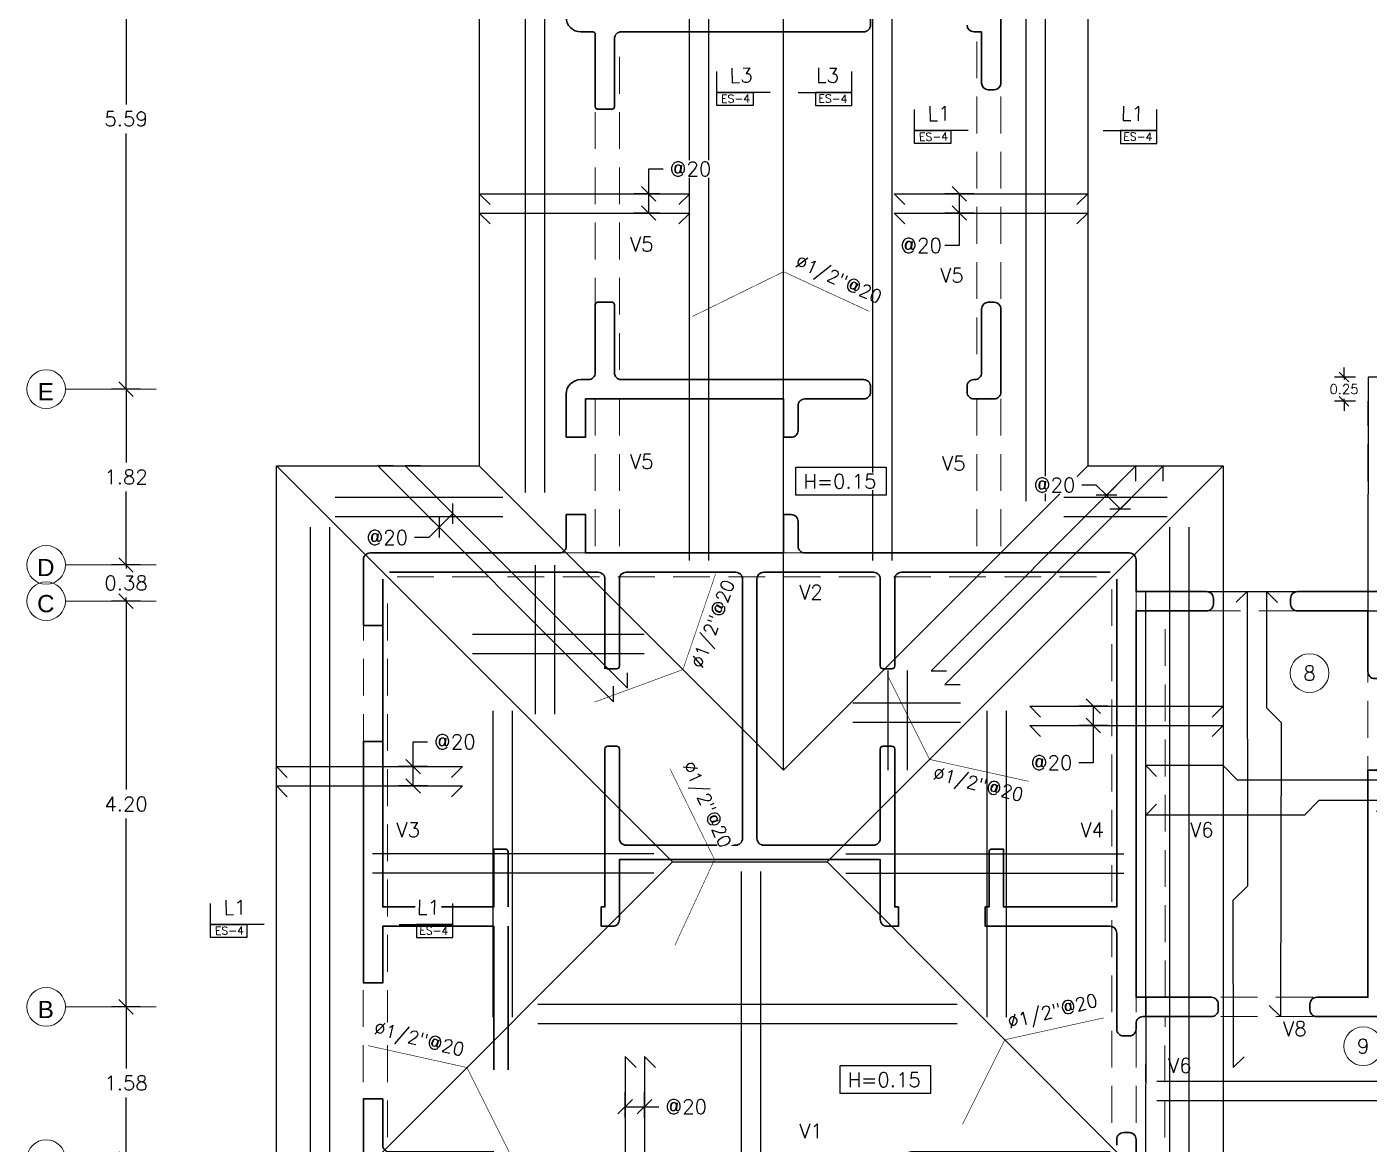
# Model space of a CAD drawing. Header units: metres. Extents: x -44 to 358, y -286 to 66.
# Drawn here: x 14.81 to 28.7, y -39.74 to -28.17 of the extents above; entities that cross this region are included whole.
import ezdxf
from ezdxf.enums import TextEntityAlignment as Align

# ---------------------------------------------------------------- set-up
doc = ezdxf.new("R2010")
doc.units = ezdxf.units.M
doc.header["$LTSCALE"] = 0.3
doc.header["$PDMODE"] = 3
doc.linetypes.add('Grid Line 1_2_', pattern=[22.225, 12.7, -3.175, 3.175, -3.175])
doc.linetypes.add('HIDDEN', pattern=[9.525, 6.35, -3.175])
for name, color, linetype, lineweight in [('0-S-GRID', 1, 'Continuous', 9), ('0-S-GRID-IDEN', 1, 'Continuous', 9), ('A-WALL', 7, 'Continuous', 30), ('VIGAS', 1, 'HIDDEN', 15)]:
    doc.layers.add(name, color=color, linetype=linetype, lineweight=lineweight)
for name, color, linetype in [('ACERO', 5, 'Continuous'), ('BP', 3, 'Continuous'), ('DIMCOL', 4, 'Continuous'), ('DIMTEXTO', 4, 'Continuous'), ('HATCH', 8, 'Continuous'), ('REBAR', 5, 'Continuous'), ('TEXTOS', 4, 'Continuous')]:
    doc.layers.add(name, color=color, linetype=linetype)
doc.styles.add('Arial_2', font='arial.ttf', dxfattribs={"height": 0.2})
doc.styles.add('SMPLEX', font='simplex.shx')
doc.dimstyles.new('DIM-25', dxfattribs={"dimscale": 0.25, "dimtxt": 0.2, "dimasz": 0.2, "dimexe": 0.18, "dimexo": 0.2, "dimgap": 0.1, "dimtad": 0, "dimtih": 1, "dimtoh": 1, "dimzin": 0, "dimdsep": 46, "dimtxsty": 'SMPLEX', "dimblk": 'OBLIQUE', "dimcen": 0.09, "dimdle": 0.2, "dimclrd": 4, "dimclre": 4, "dimclrt": 4, "dimadec": 0, "dimazin": 0, "dimtfac": 1, "dimtofl": 0, "dimtmove": 0, "dimatfit": 3, "dimldrblk": 'OPEN30', "dimfxl": 0.3, "dimfxlon": 1, "dimtolj": 1, "dimtzin": 0, "dimarcsym": 0})
doc.dimstyles.new('DIM-50', dxfattribs={"dimscale": 0.5, "dimtxt": 0.2, "dimasz": 0.2, "dimexe": 0.2, "dimexo": 0.2, "dimgap": 0.1, "dimtad": 0, "dimtih": 1, "dimtoh": 1, "dimzin": 0, "dimdsep": 46, "dimtxsty": 'SMPLEX', "dimblk1": 'OBLIQUE', "dimblk2": 'OBLIQUE', "dimsah": 1, "dimcen": 0.2, "dimclrd": 4, "dimclre": 4, "dimclrt": 4, "dimadec": 0, "dimazin": 0, "dimtfac": 1, "dimtmove": 0, "dimatfit": 3, "dimldrblk": 'OPEN30', "dimfxl": 0.3, "dimfxlon": 1, "dimtfill": 1, "dimtolj": 1, "dimtzin": 0, "dimarcsym": 0})
doc.dimstyles.new('DIM-75', dxfattribs={"dimscale": 0.75, "dimtxt": 0.2, "dimasz": 0.2, "dimexe": 0.2, "dimexo": 0.2, "dimgap": 0.1, "dimtad": 0, "dimtih": 1, "dimtoh": 1, "dimzin": 0, "dimdsep": 46, "dimtxsty": 'SMPLEX', "dimblk1": 'OBLIQUE', "dimblk2": 'OBLIQUE', "dimsah": 1, "dimcen": 0.2, "dimclrd": 4, "dimclre": 4, "dimclrt": 4, "dimadec": 0, "dimazin": 0, "dimtfac": 1, "dimtmove": 0, "dimatfit": 3, "dimldrblk": 'OBLIQUE', "dimfxl": 0.2, "dimfxlon": 1, "dimtfill": 1, "dimtolj": 1, "dimtzin": 0, "dimarcsym": 0})

# ---------------------------------------------------------------- blocks, each defined once
blk = doc.blocks.new('A$C2bbc346b')
at = {"layer": 'A-WALL', "color": 7, "true_color": 0xffffff}
for p, q in [((6.6, -7.995), (6.6, -8.725)), ((6.32, -8.195), (6.4, -8.195)), ((6.4, -8.195), (6.4, -8.725)), ((6.47, -8.795), (6.53, -8.795)), ((2.425, -8.995), (2.575, -8.995)), ((2.425, -10.995), (2.575, -10.995)), ((10.4, -14.189), (10.2, -14.189)), ((1.499, -18.939), (1.499, -17.454))]:
    blk.add_line(p, q, dxfattribs=at)
at = {"layer": 'A-WALL', "color": 7, "true_color": 0xffffff, "transparency": 33554684}
blk.add_line((2.275, -8.195), (2.25, -8.195), dxfattribs=at)
at = {"layer": 'A-WALL', "color": 7, "true_color": 0xffffff}
for points in [[(4.35, -7.995), (2.3, -7.995), (2.3, -7.597), (2.1, -7.597), (2.1, -8.045, 0.414214), (2.25, -8.195), (2.375, -8.195, -0.414214), (2.4, -8.22)], [(2.33, -11.795, 0.414214), (2.4, -11.725), (2.4, -11.02, -0.414214), (2.425, -10.995), (2.575, -10.995, -0.414214), (2.6, -11.02), (2.6, -11.725, 0.414214), (2.67, -11.795), (5.18, -11.795, -0.414214), (5.25, -11.865), (5.25, -11.925, -0.414214), (5.18, -11.995)], [(5.18, -11.995), (4.57, -11.995, 0.414214), (4.5, -12.065), (4.5, -12.322, -0.414214), (4.43, -12.392), (4.35, -12.392), (4.35, -11.995), (2.3, -11.995), (2.3, -12.392), (2.1, -12.392), (2.1, -11.945, -0.414214), (2.25, -11.795), (2.33, -11.795)], [(0.2, -14.34), (0, -14.34), (0, -13.659, -0.414214), (0.07, -13.589), (2.03, -13.589, 0.414214), (2.1, -13.519), (2.1, -13.192)], [(7.8, -13.859), (7.8, -17.254), (6.627, -17.254), (6.627, -16.654), (6.507, -16.654, 0.414214), (6.477, -16.684), (6.477, -17.254), (6.439, -17.254), (6.439, -17.454), (7.73, -17.454, -0.414214), (7.8, -17.524), (7.8, -18.519, 0.414214), (7.87, -18.589), (7.93, -18.589, 0.414214), (8, -18.519), (8, -18.459, -0.414214), (8.07, -18.389), (8.78, -18.389, 0.414214), (8.85, -18.319), (8.85, -18.259, 0.414214), (8.78, -18.189), (8, -18.189), (8, -14.189), (8.73, -14.189, 0.414214), (8.8, -14.119), (8.8, -14.059, 0.414214), (8.73, -13.989), (8, -13.989), (8, -13.659, 0.414214), (7.93, -13.589), (4.57, -13.589, -0.414214), (4.5, -13.519), (4.5, -13.262, 0.414214), (4.43, -13.192), (4.35, -13.192), (4.35, -13.589), (2.3, -13.589), (2.3, -13.192), (2.1, -13.192)], [(1.499, -17.254), (1.499, -16.684, 0.414214), (1.469, -16.654), (1.349, -16.654), (1.349, -17.254), (0.2, -17.254), (0.2, -13.859)], [(2.5, -14.789), (2.5, -13.859, 0.414214), (2.43, -13.789), (0.27, -13.789)], [(2.5, -14.639), (2.5, -14.759, 0.414214), (2.53, -14.789), (2.62, -14.789, 0.414214), (2.65, -14.759), (2.65, -13.859, -0.414214), (2.72, -13.789), (3.855, -13.789)], [(2.62, -15.589, -0.414214), (2.65, -15.619), (2.65, -16.544, 0.414214), (2.72, -16.614), (3.855, -16.614, 0.414214), (3.925, -16.544), (3.925, -13.859, 0.414214), (3.855, -13.789)], [(7.73, -13.789), (5.571, -13.789, 0.414214), (5.501, -13.859), (5.501, -14.759, -0.414214), (5.471, -14.789), (5.381, -14.789, -0.414214), (5.351, -14.759), (5.351, -13.859, 0.414214), (5.281, -13.789), (4.145, -13.789, 0.414214), (4.075, -13.859), (4.075, -16.544)], [(2.62, -15.589), (2.53, -15.589, 0.414214), (2.5, -15.619), (2.5, -17.254), (2.462, -17.254), (2.462, -17.454), (2.58, -17.454, 0.414214), (2.65, -17.384), (2.65, -16.764)], [(2.65, -16.764), (5.351, -16.764), (5.351, -17.384, 0.414214), (5.421, -17.454), (5.539, -17.454), (5.539, -17.254), (5.501, -17.254), (5.501, -15.619, 0.414214), (5.471, -15.589), (5.381, -15.589, 0.414214), (5.351, -15.619), (5.351, -16.544, -0.414214), (5.281, -16.614), (4.145, -16.614, -0.414214), (4.075, -16.544)], [(10.2, -18.189), (10.4, -18.189), (10.4, -15.839), (10.6, -15.839), (10.6, -18.319, -0.414214), (10.53, -18.389), (9.87, -18.389, -0.414214), (9.8, -18.319), (9.8, -18.259, -0.414214), (9.87, -18.189), (10.4, -18.189), (10.4, -16.556)], [(1.349, -19.789), (0.27, -19.789, -0.414214), (0.2, -19.719), (0.2, -19.24), (0, -19.24), (0, -19.919)], [(7.73, -19.789), (5.67, -19.789, 0.414214), (5.6, -19.859), (5.6, -19.919, 0.414214), (5.67, -19.989), (7.93, -19.989, 0.414214), (8, -19.919), (8, -19.659, 0.414214), (7.93, -19.589), (7.87, -19.589, 0.414214), (7.8, -19.659), (7.8, -19.719)]]:
    blk.add_lwpolyline(points, format="xyb", dxfattribs=at)
at = {"layer": 'A-WALL', "color": 7, "true_color": 0xffffff, "transparency": 33554684}
blk.add_lwpolyline([(2.4, -8.219), (2.4, -8.97, 0.414214), (2.425, -8.995), (2.575, -8.995, 0.414214), (2.6, -8.97), (2.6, -8.265, -0.414214), (2.67, -8.195), (5.18, -8.195, 0.414214), (5.25, -8.125), (5.25, -8.065, 0.414214), (5.18, -7.995), (4.5, -7.995)], format="xyb", dxfattribs=at)
at = {"layer": 'A-WALL', "color": 7, "true_color": 0xffffff}
for points in [[(6.53, -11.995), (6.32, -11.995, -0.414214), (6.25, -11.925), (6.25, -11.865, -0.414214), (6.32, -11.795), (6.33, -11.795, 0.414214), (6.4, -11.725), (6.4, -11.065, -0.414214), (6.47, -10.995), (6.53, -10.995, -0.414214), (6.6, -11.065), (6.6, -11.925, -0.414214)], [(10.53, -14.889, 0.414214), (10.6, -14.819), (10.6, -14.059, 0.414214), (10.53, -13.989), (9.67, -13.989, 0.414214), (9.6, -14.059), (9.6, -14.119, 0.414214), (9.67, -14.189), (10.4, -14.189), (10.4, -14.819, 0.414214), (10.47, -14.889)]]:
    blk.add_lwpolyline(points, format="xyb", close=True, dxfattribs=at)
blk.add_lwpolyline([(1.349, -18.939), (1.349, -17.454), (0.2, -17.454), (0.2, -18.04), (0, -18.04), (0, -15.54), (0.2, -15.54)], dxfattribs=at)
for centre, start, end in [((6.32, -8.125), 180, 270), ((6.47, -8.725), 180, 270), ((6.53, -8.725), 270, 0)]:
    blk.add_arc(centre, 0.07, start, end, dxfattribs=at)
blk = doc.blocks.new('_OBLIQUE')
at = {"color": 0, "linetype": 'ByBlock'}
blk.add_line((-0.5, -0.5), (0.5, 0.5), dxfattribs=at)
blk = doc.blocks.new('*D916')
at = {"layer": 'DEFPOINTS', "color": 0, "transparency": 16777216}
for p in [(15.835, -33.742), (16.148, -33.742), (16.148, -34.117)]:
    blk.add_point(p, dxfattribs=at)
at = {"layer": 'DIMTEXTO', "color": 4, "lineweight": -2, "transparency": 16777216}
for p, q in [((15.835, -33.742), (15.835, -33.592)), ((15.985, -33.742), (15.685, -33.742)), ((15.835, -33.742), (15.835, -33.779)), ((15.985, -34.117), (15.685, -34.117)), ((15.835, -34.117), (15.835, -34.079)), ((15.835, -34.117), (15.835, -34.267))]:
    blk.add_line(p, q, dxfattribs=at)
at = {"layer": 'DIMTEXTO', "color": 4, "lineweight": -2, "transparency": 16777216, "xscale": 0.15, "yscale": 0.15, "zscale": 0.15}
for p, rotation in [((15.835, -33.742), 270), ((15.835, -34.117), 90)]:
    blk.add_blockref('_OBLIQUE', p, dxfattribs=dict(at, rotation=rotation))
at = {"layer": 'DIMTEXTO', "color": 4, "transparency": 16777216, "insert": (15.835, -33.929), "char_height": 0.15, "attachment_point": 5, "style": 'SMPLEX', "bg_fill": 3, "box_fill_scale": 1.1, "bg_fill_color": 256, "bg_fill_true_color": 13158600, "bg_fill_transparency": 0}
blk.add_mtext('\\A1;0.38', dxfattribs=at)
blk = doc.blocks.new('*D917')
at = {"layer": 'DEFPOINTS', "color": 0, "transparency": 16777216}
for p in [(16.148, -34.117), (15.835, -38.317), (16.148, -38.317)]:
    blk.add_point(p, dxfattribs=at)
at = {"layer": 'DIMTEXTO', "color": 4, "lineweight": -2, "transparency": 16777216}
for p, q in [((15.985, -34.117), (15.685, -34.117)), ((15.835, -34.117), (15.835, -36.067)), ((15.835, -38.317), (15.835, -36.367)), ((15.985, -38.317), (15.685, -38.317))]:
    blk.add_line(p, q, dxfattribs=at)
at = {"layer": 'DIMTEXTO', "color": 4, "lineweight": -2, "transparency": 16777216, "xscale": 0.15, "yscale": 0.15, "zscale": 0.15}
for p, rotation in [((15.835, -34.117), 90), ((15.835, -38.317), 270)]:
    blk.add_blockref('_OBLIQUE', p, dxfattribs=dict(at, rotation=rotation))
at = {"layer": 'DIMTEXTO', "color": 4, "transparency": 16777216, "insert": (15.835, -36.217), "char_height": 0.15, "attachment_point": 5, "style": 'SMPLEX', "bg_fill": 3, "box_fill_scale": 1.1, "bg_fill_color": 256, "bg_fill_true_color": 13158600, "bg_fill_transparency": 0}
blk.add_mtext('\\A1;4.20', dxfattribs=at)
blk = doc.blocks.new('*D918')
at = {"layer": 'DEFPOINTS', "color": 0, "transparency": 16777216}
for p in [(16.148, -38.317), (15.835, -39.892), (16.148, -39.892)]:
    blk.add_point(p, dxfattribs=at)
at = {"layer": 'DIMTEXTO', "color": 4, "lineweight": -2, "transparency": 16777216}
for p, q in [((15.985, -38.317), (15.685, -38.317)), ((15.835, -38.317), (15.835, -38.954)), ((15.835, -39.892), (15.835, -39.254)), ((15.985, -39.892), (15.685, -39.892))]:
    blk.add_line(p, q, dxfattribs=at)
at = {"layer": 'DIMTEXTO', "color": 4, "lineweight": -2, "transparency": 16777216, "xscale": 0.15, "yscale": 0.15, "zscale": 0.15}
for p, rotation in [((15.835, -38.317), 90), ((15.835, -39.892), 270)]:
    blk.add_blockref('_OBLIQUE', p, dxfattribs=dict(at, rotation=rotation))
at = {"layer": 'DIMTEXTO', "color": 4, "transparency": 16777216, "insert": (15.835, -39.104), "char_height": 0.15, "attachment_point": 5, "style": 'SMPLEX', "bg_fill": 3, "box_fill_scale": 1.1, "bg_fill_color": 256, "bg_fill_true_color": 13158600, "bg_fill_transparency": 0}
blk.add_mtext('\\A1;1.58', dxfattribs=at)
blk = doc.blocks.new('*D919')
at = {"layer": 'DEFPOINTS', "color": 0, "transparency": 16777216}
for p in [(15.835, -31.922), (16.148, -31.922), (16.148, -33.742)]:
    blk.add_point(p, dxfattribs=at)
at = {"layer": 'DIMTEXTO', "color": 4, "lineweight": -2, "transparency": 16777216}
for p, q in [((15.985, -31.922), (15.685, -31.922)), ((15.835, -31.922), (15.835, -32.682)), ((15.835, -33.742), (15.835, -32.982)), ((15.985, -33.742), (15.685, -33.742))]:
    blk.add_line(p, q, dxfattribs=at)
at = {"layer": 'DIMTEXTO', "color": 4, "lineweight": -2, "transparency": 16777216, "xscale": 0.15, "yscale": 0.15, "zscale": 0.15}
for p, rotation in [((15.835, -31.922), 90), ((15.835, -33.742), 270)]:
    blk.add_blockref('_OBLIQUE', p, dxfattribs=dict(at, rotation=rotation))
at = {"layer": 'DIMTEXTO', "color": 4, "transparency": 16777216, "insert": (15.835, -32.832), "char_height": 0.15, "attachment_point": 5, "style": 'SMPLEX', "bg_fill": 3, "box_fill_scale": 1.1, "bg_fill_color": 256, "bg_fill_true_color": 13158600, "bg_fill_transparency": 0}
blk.add_mtext('\\A1;1.82', dxfattribs=at)
blk = doc.blocks.new('*D913')
at = {"layer": 'DEFPOINTS', "color": 0, "ltscale": 0.2, "transparency": 16777216}
for p in [(15.835, -26.328), (16.148, -26.328), (16.148, -31.922)]:
    blk.add_point(p, dxfattribs=at)
at = {"layer": 'DIMTEXTO', "color": 4, "lineweight": -2, "ltscale": 0.2, "transparency": 16777216}
for p, q in [((15.985, -26.328), (15.685, -26.328)), ((15.835, -26.328), (15.835, -28.975)), ((15.835, -31.922), (15.835, -29.275)), ((15.985, -31.922), (15.685, -31.922))]:
    blk.add_line(p, q, dxfattribs=at)
at = {"layer": 'DIMTEXTO', "color": 4, "lineweight": -2, "ltscale": 0.2, "transparency": 16777216, "xscale": 0.15, "yscale": 0.15, "zscale": 0.15}
for p, rotation in [((15.835, -26.328), 90), ((15.835, -31.922), 270)]:
    blk.add_blockref('_OBLIQUE', p, dxfattribs=dict(at, rotation=rotation))
at = {"layer": 'DIMTEXTO', "color": 4, "ltscale": 0.2, "transparency": 16777216, "insert": (15.835, -29.125), "char_height": 0.15, "attachment_point": 5, "style": 'SMPLEX', "bg_fill": 3, "box_fill_scale": 1.1, "bg_fill_color": 256, "bg_fill_true_color": 13158600, "bg_fill_transparency": 0}
blk.add_mtext('\\A1;5.59', dxfattribs=at)
blk = doc.blocks.new('*D922')
at = {"layer": 'DEFPOINTS', "color": 0, "transparency": 16777216}
for p in [(19.113, -35.83), (18.807, -36.03), (19.113, -36.03)]:
    blk.add_point(p, dxfattribs=at)
at = {"layer": 'DIMTEXTO', "color": 4, "lineweight": -2, "transparency": 16777216}
for p, q in [((18.807, -35.83), (18.807, -35.573)), ((18.807, -35.573), (18.957, -35.573)), ((18.957, -35.83), (18.657, -35.83)), ((18.807, -36.03), (18.807, -35.83)), ((18.957, -36.03), (18.657, -36.03))]:
    blk.add_line(p, q, dxfattribs=at)
at = {"layer": 'DIMTEXTO', "color": 4, "lineweight": -2, "transparency": 16777216, "xscale": 0.15, "yscale": 0.15, "zscale": 0.15}
for p, rotation in [((18.807, -35.83), 90), ((18.807, -36.03), 270)]:
    blk.add_blockref('_OBLIQUE', p, dxfattribs=dict(at, rotation=rotation))
at = {"layer": 'DIMTEXTO', "color": 4, "transparency": 16777216, "insert": (19.239, -35.573), "char_height": 0.15, "attachment_point": 5, "style": 'SMPLEX', "bg_fill": 3, "box_fill_scale": 1.1, "bg_fill_color": 256, "bg_fill_true_color": 13158600, "bg_fill_transparency": 0}
blk.add_mtext('\\A1;@20', dxfattribs=at)
blk = doc.blocks.new('*D923')
at = {"layer": 'DEFPOINTS', "color": 0, "transparency": 16777216}
for p in [(26.987, -35.204), (25.849, -35.404), (26.987, -35.404)]:
    blk.add_point(p, dxfattribs=at)
at = {"layer": 'DIMTEXTO', "color": 4, "lineweight": -2, "transparency": 16777216}
for p, q in [((25.999, -35.204), (25.699, -35.204)), ((25.849, -35.204), (25.849, -35.404)), ((25.999, -35.404), (25.699, -35.404)), ((25.849, -35.404), (25.849, -35.789)), ((25.849, -35.789), (25.699, -35.789))]:
    blk.add_line(p, q, dxfattribs=at)
at = {"layer": 'DIMTEXTO', "color": 4, "lineweight": -2, "transparency": 16777216, "xscale": 0.15, "yscale": 0.15, "zscale": 0.15}
for p, rotation in [((25.849, -35.204), 90), ((25.849, -35.404), 270)]:
    blk.add_blockref('_OBLIQUE', p, dxfattribs=dict(at, rotation=rotation))
at = {"layer": 'DIMTEXTO', "color": 4, "transparency": 16777216, "insert": (25.417, -35.789), "char_height": 0.15, "attachment_point": 5, "style": 'SMPLEX', "bg_fill": 3, "box_fill_scale": 1.1, "bg_fill_color": 256, "bg_fill_true_color": 13158600, "bg_fill_transparency": 0}
blk.add_mtext('\\A1;@20', dxfattribs=at)
blk = doc.blocks.new('*D924')
at = {"layer": 'DEFPOINTS', "color": 0, "transparency": 16777216}
for p in [(19.274, -33.266), (19.077, -33.352), (19.129, -33.404)]:
    blk.add_point(p, dxfattribs=at)
at = {"layer": 'DIMTEXTO', "color": 4, "lineweight": -2, "transparency": 16777216}
for p, q in [((19.219, -33.211), (19.077, -33.352)), ((19.219, -33.211), (19.112, -33.104)), ((19.077, -33.352), (18.971, -33.246)), ((18.971, -33.458), (18.821, -33.458)), ((19.077, -33.352), (18.971, -33.458))]:
    blk.add_line(p, q, dxfattribs=at)
at = {"layer": 'DIMTEXTO', "color": 4, "lineweight": -2, "transparency": 16777216, "xscale": 0.15, "yscale": 0.15, "zscale": 0.15}
for p, rotation in [((19.219, -33.211), 44.9999864408251), ((19.077, -33.352), 224.9999864408251)]:
    blk.add_blockref('_OBLIQUE', p, dxfattribs=dict(at, rotation=rotation))
at = {"layer": 'DIMTEXTO', "color": 4, "transparency": 16777216, "insert": (18.539, -33.458), "char_height": 0.15, "attachment_point": 5, "style": 'SMPLEX', "bg_fill": 3, "box_fill_scale": 1.1, "bg_fill_color": 256, "bg_fill_true_color": 13158600, "bg_fill_transparency": 0}
blk.add_mtext('\\A1;@20', dxfattribs=at)
blk = doc.blocks.new('*D925')
at = {"layer": 'DEFPOINTS', "color": 0, "transparency": 16777216}
for p in [(21.002, -39.35), (21.002, -39.612), (21.202, -39.616)]:
    blk.add_point(p, dxfattribs=at)
at = {"layer": 'DIMTEXTO', "color": 4, "lineweight": -2, "transparency": 16777216}
for p, q in [((21.002, -39.462), (21.002, -39.2)), ((21.202, -39.466), (21.202, -39.2)), ((21.002, -39.35), (21.202, -39.35)), ((21.202, -39.35), (21.352, -39.35))]:
    blk.add_line(p, q, dxfattribs=at)
at = {"layer": 'DIMTEXTO', "color": 4, "lineweight": -2, "transparency": 16777216, "xscale": 0.15, "yscale": 0.15, "zscale": 0.15, "rotation": 180}
blk.add_blockref('_OBLIQUE', (21.002, -39.35), dxfattribs=at)
at = {"layer": 'DIMTEXTO', "color": 4, "lineweight": -2, "transparency": 16777216, "xscale": 0.15, "yscale": 0.15, "zscale": 0.15}
blk.add_blockref('_OBLIQUE', (21.202, -39.35), dxfattribs=at)
at = {"layer": 'DIMTEXTO', "color": 4, "transparency": 16777216, "insert": (21.634, -39.35), "char_height": 0.15, "attachment_point": 5, "style": 'SMPLEX', "bg_fill": 3, "box_fill_scale": 1.1, "bg_fill_color": 256, "bg_fill_true_color": 13158600, "bg_fill_transparency": 0}
blk.add_mtext('\\A1;@20', dxfattribs=at)
blk = doc.blocks.new('*D926')
at = {"layer": 'DEFPOINTS', "color": 0, "transparency": 16777216}
for p in [(25.986, -33.021), (25.612, -33.395), (25.75, -33.54)]:
    blk.add_point(p, dxfattribs=at)
at = {"layer": 'DIMTEXTO', "color": 4, "lineweight": -2, "transparency": 16777216}
for p, q in [((25.88, -32.915), (25.73, -32.915)), ((25.88, -33.127), (26.092, -32.915)), ((25.986, -33.021), (25.88, -32.915)), ((26.127, -33.163), (25.986, -33.021)), ((26.021, -33.269), (26.233, -33.057))]:
    blk.add_line(p, q, dxfattribs=at)
at = {"layer": 'DIMTEXTO', "color": 4, "lineweight": -2, "transparency": 16777216, "xscale": 0.15, "yscale": 0.15, "zscale": 0.15}
for p, rotation in [((25.986, -33.021), 135.0000000000043), ((26.127, -33.163), 315.0000000000043)]:
    blk.add_blockref('_OBLIQUE', p, dxfattribs=dict(at, rotation=rotation))
at = {"layer": 'DIMTEXTO', "color": 4, "transparency": 16777216, "insert": (25.448, -32.915), "char_height": 0.15, "attachment_point": 5, "style": 'SMPLEX', "bg_fill": 3, "box_fill_scale": 1.1, "bg_fill_color": 256, "bg_fill_true_color": 13158600, "bg_fill_transparency": 0}
blk.add_mtext('\\A1;@20', dxfattribs=at)
blk = doc.blocks.new('*D927')
at = {"layer": 'DEFPOINTS', "color": 0, "transparency": 16777216}
for p in [(21.51, -29.9), (21.246, -30.1), (21.51, -30.1)]:
    blk.add_point(p, dxfattribs=at)
at = {"layer": 'DIMTEXTO', "color": 4, "lineweight": -2, "transparency": 16777216}
for p, q in [((21.246, -29.9), (21.246, -29.643)), ((21.246, -29.643), (21.396, -29.643)), ((21.36, -29.9), (21.096, -29.9)), ((21.246, -30.1), (21.246, -29.9)), ((21.36, -30.1), (21.096, -30.1))]:
    blk.add_line(p, q, dxfattribs=at)
at = {"layer": 'DIMTEXTO', "color": 4, "lineweight": -2, "transparency": 16777216, "xscale": 0.15, "yscale": 0.15, "zscale": 0.15}
for p, rotation in [((21.246, -29.9), 90), ((21.246, -30.1), 270)]:
    blk.add_blockref('_OBLIQUE', p, dxfattribs=dict(at, rotation=rotation))
at = {"layer": 'DIMTEXTO', "color": 4, "transparency": 16777216, "insert": (21.679, -29.643), "char_height": 0.15, "attachment_point": 5, "style": 'SMPLEX', "bg_fill": 3, "box_fill_scale": 1.1, "bg_fill_color": 256, "bg_fill_true_color": 13158600, "bg_fill_transparency": 0}
blk.add_mtext('\\A1;@20', dxfattribs=at)
blk = doc.blocks.new('*D928')
at = {"layer": 'DEFPOINTS', "color": 0, "transparency": 16777216}
for p in [(25.555, -29.9), (24.461, -30.1), (25.555, -30.1)]:
    blk.add_point(p, dxfattribs=at)
at = {"layer": 'DIMTEXTO', "color": 4, "lineweight": -2, "transparency": 16777216}
for p, q in [((24.611, -29.9), (24.311, -29.9)), ((24.461, -29.9), (24.461, -30.1)), ((24.611, -30.1), (24.311, -30.1)), ((24.461, -30.1), (24.461, -30.435)), ((24.461, -30.435), (24.311, -30.435))]:
    blk.add_line(p, q, dxfattribs=at)
at = {"layer": 'DIMTEXTO', "color": 4, "lineweight": -2, "transparency": 16777216, "xscale": 0.15, "yscale": 0.15, "zscale": 0.15}
for p, rotation in [((24.461, -29.9), 90), ((24.461, -30.1), 270)]:
    blk.add_blockref('_OBLIQUE', p, dxfattribs=dict(at, rotation=rotation))
at = {"layer": 'DIMTEXTO', "color": 4, "transparency": 16777216, "insert": (24.066, -30.435), "char_height": 0.15, "attachment_point": 5, "style": 'SMPLEX', "bg_fill": 3, "box_fill_scale": 1.1, "bg_fill_color": 256, "bg_fill_true_color": 13158600, "bg_fill_transparency": 0}
blk.add_mtext('\\A1;@20', dxfattribs=at)
blk = doc.blocks.new('*D1059')
at = {"layer": 'DIMTEXTO', "color": 4, "lineweight": -2, "ltscale": 0.2, "transparency": 16777216}
for p, q in [((28.564, -31.797), (28.345, -31.797)), ((28.445, -31.797), (28.445, -31.697)), ((28.445, -31.797), (28.445, -31.822)), ((28.564, -32.047), (28.345, -32.047)), ((28.445, -32.047), (28.445, -32.022)), ((28.445, -32.047), (28.445, -32.147))]:
    blk.add_line(p, q, dxfattribs=at)
at = {"layer": 'DIMTEXTO', "color": 4, "lineweight": -2, "ltscale": 0.2, "transparency": 16777216, "xscale": 0.1, "yscale": 0.1, "zscale": 0.1}
for p, rotation in [((28.445, -31.797), 270), ((28.445, -32.047), 90)]:
    blk.add_blockref('_OBLIQUE', p, dxfattribs=dict(at, rotation=rotation))
at = {"layer": 'DIMTEXTO', "color": 4, "ltscale": 0.2, "transparency": 16777216, "insert": (28.445, -31.922), "char_height": 0.1, "attachment_point": 5, "style": 'SMPLEX', "bg_fill": 3, "box_fill_scale": 1.1, "bg_fill_color": 256, "bg_fill_true_color": 13158600, "bg_fill_transparency": 0}
blk.add_mtext('\\A1;0.25', dxfattribs=at)
at = {"layer": 'DEFPOINTS', "color": 0, "ltscale": 0.2, "transparency": 16777216}
for p in [(28.445, -31.797), (28.664, -31.797), (28.664, -32.047)]:
    blk.add_point(p, dxfattribs=at)
blk = doc.blocks.new('_Open30')
at = {"color": 0, "lineweight": -2}
for p, q in [((-1, 0.27), (0, 0)), ((0, 0), (-1, -0.27)), ((0, 0), (-1, 0))]:
    blk.add_line(p, q, dxfattribs=at)
blk = doc.blocks.new('*D1253')
at = {"layer": 'DEFPOINTS', "color": 0, "linetype": 'Continuous', "transparency": 16777216}
for p in [(21.095, 0), (21.095, -55.766), (18.641, -56.469)]:
    blk.add_point(p, dxfattribs=at)
at = {"layer": 'DIMTEXTO', "color": 4, "linetype": 'Continuous', "lineweight": -2, "transparency": 16777216}
for p, q in [((18.641, -55.841), (18.641, -55.721)), ((21.095, -55.691), (21.095, -55.811)), ((18.591, -55.766), (19.767, -55.766)), ((21.145, -55.766), (19.969, -55.766))]:
    blk.add_line(p, q, dxfattribs=at)
at = {"layer": 'DIMTEXTO', "color": 4, "linetype": 'Continuous', "lineweight": -2, "transparency": 16777216, "xscale": 0.05, "yscale": 0.05, "zscale": 0.05, "rotation": 180}
blk.add_blockref('_OBLIQUE', (18.641, -55.766), dxfattribs=at)
at = {"layer": 'DIMTEXTO', "color": 4, "linetype": 'Continuous', "lineweight": -2, "transparency": 16777216, "xscale": 0.05, "yscale": 0.05, "zscale": 0.05}
blk.add_blockref('_OBLIQUE', (21.095, -55.766), dxfattribs=at)
at = {"layer": 'DIMTEXTO', "color": 4, "linetype": 'Continuous', "transparency": 16777216, "insert": (19.868, -55.766), "char_height": 0.05, "attachment_point": 5, "style": 'SMPLEX'}
blk.add_mtext('\\A1;2.45', dxfattribs=at)
blk = doc.blocks.new('*D1260')
at = {"layer": 'DEFPOINTS', "color": 0, "linetype": 'Continuous', "transparency": 16777216}
for p in [(21.095, 3.381), (21.095, -52.385), (18.641, -53.138)]:
    blk.add_point(p, dxfattribs=at)
at = {"layer": 'DIMTEXTO', "color": 4, "linetype": 'Continuous', "lineweight": -2, "transparency": 16777216}
for p, q in [((18.591, -52.385), (19.767, -52.385)), ((18.641, -52.46), (18.641, -52.34)), ((21.145, -52.385), (19.969, -52.385)), ((21.095, -52.31), (21.095, -52.43))]:
    blk.add_line(p, q, dxfattribs=at)
at = {"layer": 'DIMTEXTO', "color": 4, "linetype": 'Continuous', "lineweight": -2, "transparency": 16777216, "xscale": 0.05, "yscale": 0.05, "zscale": 0.05, "rotation": 180}
blk.add_blockref('_OBLIQUE', (18.641, -52.385), dxfattribs=at)
at = {"layer": 'DIMTEXTO', "color": 4, "linetype": 'Continuous', "lineweight": -2, "transparency": 16777216, "xscale": 0.05, "yscale": 0.05, "zscale": 0.05}
blk.add_blockref('_OBLIQUE', (21.095, -52.385), dxfattribs=at)
at = {"layer": 'DIMTEXTO', "color": 4, "linetype": 'Continuous', "transparency": 16777216, "insert": (19.868, -52.385), "char_height": 0.05, "attachment_point": 5, "style": 'SMPLEX'}
blk.add_mtext('\\A1;2.45', dxfattribs=at)
blk = doc.blocks.new('*D1264')
at = {"layer": 'DEFPOINTS', "color": 0, "linetype": 'Continuous', "transparency": 16777216}
for p in [(21.095, 10.7), (21.095, -45.066), (18.641, -45.869)]:
    blk.add_point(p, dxfattribs=at)
at = {"layer": 'DIMTEXTO', "color": 4, "linetype": 'Continuous', "lineweight": -2, "transparency": 16777216}
for p, q in [((18.641, -45.141), (18.641, -45.021)), ((21.095, -44.991), (21.095, -45.111)), ((18.591, -45.066), (19.767, -45.066)), ((21.145, -45.066), (19.969, -45.066))]:
    blk.add_line(p, q, dxfattribs=at)
at = {"layer": 'DIMTEXTO', "color": 4, "linetype": 'Continuous', "lineweight": -2, "transparency": 16777216, "xscale": 0.05, "yscale": 0.05, "zscale": 0.05, "rotation": 180}
blk.add_blockref('_OBLIQUE', (18.641, -45.066), dxfattribs=at)
at = {"layer": 'DIMTEXTO', "color": 4, "linetype": 'Continuous', "lineweight": -2, "transparency": 16777216, "xscale": 0.05, "yscale": 0.05, "zscale": 0.05}
blk.add_blockref('_OBLIQUE', (21.095, -45.066), dxfattribs=at)
at = {"layer": 'DIMTEXTO', "color": 4, "linetype": 'Continuous', "transparency": 16777216, "insert": (19.868, -45.066), "char_height": 0.05, "attachment_point": 5, "style": 'SMPLEX'}
blk.add_mtext('\\A1;2.45', dxfattribs=at)

msp = doc.modelspace()

# ---------------------------------------------------------------- linework, layer by layer
at = {"layer": '0-S-GRID-IDEN'}
for centre, radius in [((15.0079798, -31.9222797), 0.2), ((15.0079798, -33.7418185), 0.2), ((15.0079798, -34.1168185), 0.2), ((28.0876587, -34.8620038), 0.20025), ((15.0079798, -38.3168185), 0.2), ((28.6425134, -38.7236264), 0.20025), ((15.0079798, -39.8918192), 0.2)]:
    msp.add_circle(centre, radius, dxfattribs=at)
at = {"layer": 'ACERO', "ltscale": 0.2}
for p, q in [((21.6684985, -33.6952708), (21.6684985, -26.3248174)), ((21.8684985, -33.6952708), (21.8684985, -26.3248174)), ((23.7651681, -33.6952708), (23.7651681, -26.3248174)), ((19.9717479, -32.9920343), (19.9717479, -27.0128559)), ((20.1717479, -32.9920343), (20.1717479, -27.0128559)), ((25.1547519, -33.0826284), (25.1547519, -26.9850661)), ((25.3547519, -33.0826284), (25.3547519, -26.9850661)), ((19.7363506, -33.0442475), (18.0006481, -33.0442475)), ((26.6120013, -33.0442475), (25.5453049, -33.0442475)), ((17.744154, -40.3785001), (17.744154, -33.3494774)), ((17.944154, -40.3785001), (17.944154, -33.3494774)), ((19.7363506, -33.2442475), (18.0006481, -33.2442475)), ((26.6120013, -33.2442475), (25.5453049, -33.2442475)), ((26.639816, -40.3118343), (26.639816, -33.3494774)), ((26.839816, -40.3118343), (26.839816, -33.3494774)), ((20.0737035, -35.2852833), (20.0737035, -33.7461465)), ((20.2737035, -35.2852833), (20.2737035, -33.7461465)), ((19.4226003, -34.4596562), (21.1977518, -34.4596562)), ((19.4226003, -34.6596562), (21.1977518, -34.6596562)), ((23.726742, -35.8655735), (23.726742, -34.8342214)), ((23.926742, -35.8655735), (23.926742, -34.8342214)), ((19.6353399, -38.424198), (19.6353399, -35.2531196)), ((19.8353399, -38.424198), (19.8353399, -35.2531196)), ((24.4734321, -35.1721096), (23.3595573, -35.1721096)), ((24.4734321, -35.3721096), (23.3595573, -35.3721096)), ((21.2979081, -36.7322433), (18.3851752, -36.7322433)), ((23.2860619, -36.7322433), (26.1638584, -36.7322433)), ((21.2979081, -36.9322433), (18.3851752, -36.9322433)), ((22.2076264, -39.8818051), (22.2076264, -36.9146939)), ((22.4076264, -39.8818051), (22.4076264, -36.9146939)), ((23.2860619, -36.9322433), (26.1638584, -36.9322433)), ((24.4379002, -38.2930886), (20.0993735, -38.2930886)), ((24.4379002, -38.4930886), (20.0993735, -38.4930886))]:
    msp.add_line(p, q, dxfattribs=at)
at = {"layer": 'ACERO'}
for p, q in [((34.4183382, -39.0875319), (26.5060051, -39.0875319)), ((34.4183382, -39.2875319), (26.5060051, -39.2875319))]:
    msp.add_line(p, q, dxfattribs=at)
for points in [[(19.6044849, -30.0124726), (19.491985, -29.8999725), (21.6720191, -29.8999725), (21.5595191, -30.0124725)], [(23.8984712, -30.0124726), (23.7859713, -29.8999725), (25.791985, -29.8999725), (25.679485, -30.0124725)], [(19.6044849, -30.2124726), (19.4919849, -30.0999725), (21.672019, -30.0999725), (21.559519, -30.2124725)], [(23.8984711, -30.2124726), (23.7859712, -30.0999725), (25.7919849, -30.0999725), (25.6794849, -30.2124725)], [(18.601084, -32.7168184), (18.441985, -32.7168185), (20.8828557, -35.1576881), (20.8828556, -34.9985891)], [(18.8839268, -32.7168184), (18.7248278, -32.7168185), (21.0251187, -35.0171084), (21.0251186, -34.8580094)], [(26.2902804, -32.8759176), (26.2902803, -32.7168185), (24.1690035, -34.8380972), (24.3281025, -34.8380971)], [(26.573123, -32.8759175), (26.5731229, -32.7168185), (24.3118114, -34.978132), (24.4709104, -34.9781319)], [(27.3285877, -34.1284697), (27.4412047, -34.0164734), (27.4437475, -37.0667093), (27.2933336, -37.2162942), (27.2970085, -38.9451543), (27.409819, -38.8329656)], [(27.7540276, -34.129629), (27.641839, -34.0168185), (27.6428084, -35.2211571), (27.7923932, -35.3715711), (27.7874648, -38.4168185), (27.671014, -38.3038803)], [(25.3026747, -35.3168508), (25.1901747, -35.2043508), (27.191985, -35.2043508), (27.079485, -35.3168507)], [(25.3026746, -35.5168508), (25.1901746, -35.4043508), (27.1919849, -35.4043508), (27.0794849, -35.5168507)], [(17.5044849, -35.9424705), (17.391985, -35.8299704), (19.317861, -35.8299704), (19.2053609, -35.9424704)], [(28.7737392, -35.861101), (28.8860463, -35.9716262), (27.341985, -35.9687195), (27.191985, -35.8187195), (26.391985, -35.8190682), (26.504485, -35.9315682)], [(17.5044849, -36.1424704), (17.3919849, -36.0299704), (19.3178609, -36.0299704), (19.2053608, -36.1424703)], [(28.779485, -36.2937385), (28.891985, -36.1812385), (28.1852235, -36.181523), (28.0352235, -36.331523), (26.391985, -36.3315329), (26.504485, -36.2190329)], [(21.1146373, -38.9444623), (21.0021372, -38.8319623), (21.0021372, -40.9168185), (21.1146372, -40.8043185)], [(21.3146373, -38.9444622), (21.2021372, -38.8319622), (21.2021372, -40.9168185), (21.3146372, -40.8043185)]]:
    msp.add_lwpolyline(points, dxfattribs=at)
at = {"layer": 'BP', "ltscale": 0.2}
for p, q in [((22.641985, -35.8668185), (22.641985, -24.1777409)), ((19.491985, -27.3277409), (19.491985, -32.7168185)), ((25.791985, -27.3277409), (25.791985, -32.7168185)), ((17.391985, -40.9168185), (17.391985, -32.7168185)), ((17.391985, -32.7168185), (19.491985, -32.7168185)), ((17.391985, -32.7168185), (21.491985, -36.8168185)), ((25.791985, -32.7168185), (27.191985, -32.7168185)), ((27.191985, -32.7168185), (27.191985, -40.9168185)), ((21.491985, -36.8168185), (23.091985, -36.8168185))]:
    msp.add_line(p, q, dxfattribs=at)
for points in [[(26.391985, -38.2178769), (26.3887423, -40.0168185), (39.5919851, -40.0168185), (39.5919851, -40.6277409), (41.9419851, -40.6277409), (41.9419851, -40.0168185), (52.4188047, -40.0168185), (52.4188047, -19.9509213), (47.2719851, -19.9509213), (47.2719851, -20.0277409)], [(30.4773219, -20.0277409), (26.3916806, -20.0277409), (26.3916806, -26.0277409), (37.466985, -26.0277409), (37.466985, -31.7972797), (28.6947566, -31.7972797), (28.691985, -34.2168185), (34.291985, -34.2168185), (34.291985, -38.2178769), (28.891985, -38.2178769)], [(26.391985, -38.4168185), (26.391985, -34.0168185), (28.6922165, -34.0168185)]]:
    msp.add_lwpolyline(points, dxfattribs=at)
at = {"layer": 'DIMTEXTO', "color": 4}
for points in [[(22.7685863, -32.7284955), (23.7053417, -32.7284955), (23.7053417, -33.0197224), (22.7685863, -33.0197224)], [(23.2273799, -38.9224145), (24.1641353, -38.9224145), (24.1641353, -39.2136413), (23.2273799, -39.2136413)]]:
    msp.add_lwpolyline(points, close=True, dxfattribs=at)
at = {"layer": 'REBAR', "color": 6, "const_width": 0.00576}
for points in [[(23.5303018, -31.1176514), (22.641985, -30.7071054), (21.7002119, -31.16933)], [(20.6819247, -35.163028), (21.6003594, -34.8251929), (21.9394514, -33.8324166)], [(23.7156423, -34.880103), (24.1535462, -35.7552573), (25.1778812, -35.9818097)], [(21.5167466, -37.6801354), (21.9272925, -36.7918185), (21.4650679, -35.8500454)], [(24.49435, -39.5322416), (24.9322538, -38.6570873), (25.9565888, -38.4305349)], [(19.8022529, -39.8196078), (19.3643491, -38.9444535), (18.3400141, -38.7179011)]]:
    msp.add_lwpolyline(points, dxfattribs=at)
at = {"layer": 'TEXTOS', "color": 6, "linetype": 'Continuous', "ltscale": 0.01}
for p, q in [((21.9500999, -28.9868002), (21.9501002, -28.6333089)), ((23.3488995, -28.9868002), (23.3488993, -28.6333089)), ((23.9990904, -29.3806978), (23.9990907, -29.0272065)), ((26.5055511, -29.3806978), (26.5055508, -29.0272065)), ((16.7103257, -37.5987695), (16.7103259, -37.2452783)), ((19.2167863, -37.5987695), (19.216786, -37.2452783))]:
    msp.add_line(p, q, dxfattribs=at)
at = {"layer": 'TEXTOS', "color": 5, "linetype": 'Continuous', "ltscale": 0.01}
for p, q in [((22.504302, -28.8507635), (21.9501, -28.850764)), ((22.7946975, -28.8507635), (23.3488994, -28.850764)), ((24.5532925, -29.2446611), (23.9990906, -29.2446615)), ((25.9513491, -29.2446611), (26.505551, -29.2446615)), ((17.2645277, -37.4627328), (16.7103258, -37.4627333)), ((18.6625843, -37.4627328), (19.2167862, -37.4627333))]:
    msp.add_line(p, q, dxfattribs=at)
at = {"layer": 'TEXTOS', "color": 8, "linetype": 'Continuous', "ltscale": 0.01}
for points in [[(21.9501001, -28.9867976), (21.9501, -28.8507636), (22.3261036, -28.8507633), (22.3261038, -28.9867973)], [(23.3488993, -28.9867976), (23.3488994, -28.8507636), (22.9728958, -28.8507633), (22.9728957, -28.9867973)], [(23.9990907, -29.3806951), (23.9990906, -29.2446611), (24.3750942, -29.2446608), (24.3750943, -29.3806948)], [(26.5055509, -29.3806951), (26.505551, -29.2446611), (26.1295474, -29.2446608), (26.1295473, -29.3806948)], [(16.7103259, -37.5987669), (16.7103258, -37.4627329), (17.0863294, -37.4627326), (17.0863295, -37.5987666)], [(19.2167861, -37.5987669), (19.2167862, -37.4627329), (18.8407826, -37.4627326), (18.8407825, -37.5987666)]]:
    msp.add_lwpolyline(points, close=True, dxfattribs=at)
at = {"layer": 'VIGAS', "ltscale": 0.2}
for p, q in [((20.691985, -31.7222797), (20.691985, -28.3222797)), ((20.941985, -31.7222797), (20.941985, -28.3222797)), ((24.641985, -28.3222797), (24.641985, -31.7222797)), ((24.891985, -28.3222797), (24.891985, -31.7222797)), ((20.691985, -32.0222797), (20.691985, -33.6168185)), ((20.941985, -32.0222797), (20.941985, -33.6168185)), ((24.641985, -32.0222797), (24.641985, -33.6168185)), ((24.891985, -32.0222797), (24.891985, -33.6168185)), ((28.691985, -34.0168185), (28.691985, -32.0472797)), ((18.6413299, -33.6168185), (25.941985, -33.6168185)), ((18.6413299, -33.8668185), (25.941985, -33.8668185)), ((18.2913299, -39.6668192), (18.291985, -33.9668185)), ((18.5413299, -39.6668479), (18.541985, -33.9668472)), ((26.041985, -33.9911933), (26.041985, -39.6424437)), ((26.291985, -33.9911933), (26.291985, -39.6424437)), ((26.991985, -34.0168185), (28.691985, -34.0168185)), ((26.391985, -38.2168185), (26.391985, -34.2168185)), ((26.591985, -38.2168185), (26.591985, -34.2168185)), ((26.991985, -34.2168185), (28.691985, -34.2168185)), ((28.691985, -37.8168185), (28.691985, -34.6168185)), ((28.691985, -38.2168185), (26.991985, -38.2168185)), ((26.3887423, -39.6668185), (26.3916245, -38.4178769)), ((26.5887418, -39.66728), (26.5916239, -38.4183384)), ((28.691985, -38.4168185), (26.991985, -38.4168185))]:
    msp.add_line(p, q, dxfattribs=at)

# ---------------------------------------------------------------- block references
at = {"layer": 'HATCH', "ltscale": 0.2}
msp.add_blockref('A$C2bbc346b', (18.291985, -20.0287992), dxfattribs=at)

# ---------------------------------------------------------------- texts
at = {"layer": 'DIMTEXTO', "style": 'SMPLEX'}
for s, p in [('V5', (21.1737326, -30.4211842)), ('V5', (24.3848271, -30.7439149)), ('V5', (21.1737326, -32.6710338)), ('V5', (24.4039687, -32.6901929)), ('V2', (22.9252189, -34.0236634)), ('8', (28.0876587, -34.8620038)), ('V3', (18.7555525, -36.4843674)), ('V4', (25.8374345, -36.4843674)), ('V6', (26.9725008, -36.4843674)), ('V8', (27.9349783, -38.5431442)), ('9', (28.6425134, -38.7236264)), ('V6', (26.7446118, -38.923967)), ('V1', (22.9252189, -39.6021475))]:
    msp.add_text(s, height=0.15, dxfattribs=at).set_placement(p, align=Align.MIDDLE_CENTER)
at = {"layer": 'DIMTEXTO', "char_height": 0.1785937, "width": 0.168354375, "attachment_point": 5, "style": 'Arial_2'}
for s, insert in [('E', (15.0042955, -31.9492074)), ('D', (15.0042955, -33.7687463)), ('C', (15.0042955, -34.1437463)), ('B', (15.0042955, -38.3437463))]:
    msp.add_mtext(s, dxfattribs=dict(at, insert=insert))
at = {"layer": 'DIMTEXTO', "color": 4, "lineweight": -3, "insert": (16.9621644, -37.2862947), "char_height": 0.14999625, "attachment_point": 5, "rotation": 0.7773585, "style": 'SMPLEX', "bg_fill": 3, "box_fill_scale": 1.1, "bg_fill_color": 256, "bg_fill_true_color": 13158600, "bg_fill_transparency": 0}
msp.add_mtext('L1', dxfattribs=at)
at = {"layer": 'TEXTOS', "color": 4, "ltscale": 0.5, "char_height": 0.08249794, "attachment_point": 5, "style": 'SMPLEX'}
for insert, rotation in [((22.1456027, -28.9152239), 0.7773585), ((23.1533968, -28.9152239), 359.2226415), ((24.1945932, -29.3091215), 0.7773585), ((26.3100484, -29.3091215), 359.2226415), ((16.9058284, -37.5271932), 0.7773585), ((19.0212836, -37.5271932), 359.2226415)]:
    msp.add_mtext('ES-4', dxfattribs=dict(at, insert=insert, rotation=rotation))

# ---------------------------------------------------------------- dimensions: what is measured, and where the dimension line sits
at = {"layer": 'DIMTEXTO'}
dim = msp.add_linear_dim(base=(15.8346464395, -33.7418185094), p1=(16.1479798018, -34.1168185094), p2=(16.1479798018, -33.7418185094), angle=90, dimstyle='DIM-75', dxfattribs=at)
dim.commit()
dim.dimension.update_dxf_attribs({"geometry": '*D916', "text_midpoint": (15.8346464395, -33.9293185094)})

# ---------------------------------------------------------------- next in the draw order: texts
at = {"layer": 'DIMCOL', "color": 4, "char_height": 0.135, "attachment_point": 5, "style": 'SMPLEX', "bg_fill": 3, "box_fill_scale": 1.1, "bg_fill_color": 256, "bg_fill_true_color": 13158600, "bg_fill_transparency": 0}
for insert, rotation in [((23.2043447, -30.803196), 335.70681414), ((21.9300614, -34.3595982), 69.29318586), ((21.8312019, -36.2294588), 294.29318586), ((24.6529269, -36.031121), 345.67991095), ((25.4316345, -38.3812236), 14.32008905), ((18.8649684, -38.6685898), 345.67991095)]:
    msp.add_mtext('\\A1;∅1/2"@20', dxfattribs=dict(at, insert=insert, rotation=rotation))
at = {"layer": 'DIMTEXTO', "color": 4, "lineweight": -3, "char_height": 0.14999625, "attachment_point": 5, "style": 'SMPLEX', "bg_fill": 3, "box_fill_scale": 1.1, "bg_fill_color": 256, "bg_fill_true_color": 13158600, "bg_fill_transparency": 0}
for s, insert, rotation in [('L3', (22.2019387, -28.6743254), 0.7773585), ('L3', (23.0970608, -28.6743254), 359.2226415), ('L1', (24.2509292, -29.0682229), 0.7773585), ('L1', (26.2537123, -29.0682229), 359.2226415)]:
    msp.add_mtext(s, dxfattribs=dict(at, insert=insert, rotation=rotation))

# ---------------------------------------------------------------- next in the draw order: dimensions: what is measured, and where the dimension line sits
at = {"layer": 'DIMTEXTO'}
for base, p1, p2, angle, picture, middle in [((21.2464388, -30.0999725), (21.5103293, -29.8999725), (21.5103292, -30.0999725), 89.99997427, '*D927', (21.6785816, -29.6430046)), ((19.0770925, -33.3519257), (19.273608, -33.2655985), (19.1293165, -33.4041497), 44.99998644, '*D924', (18.5388836, -33.4579917))]:
    dim = msp.add_linear_dim(base=base, p1=p1, p2=p2, angle=angle, text='@20', dimstyle='DIM-75', dxfattribs=at)
    dim.commit()
    dim.dimension.update_dxf_attribs({"geometry": picture, "text_midpoint": middle, "dimtype": 160})
dim = msp.add_linear_dim(base=(24.4606275, -30.0999725), p1=(25.5546967, -29.8999725), p2=(25.5546966, -30.0999725), angle=89.99997427, text='@20', dimstyle='DIM-75', override={"dimgap": 0.05}, dxfattribs=at)
dim.commit()
dim.dimension.update_dxf_attribs({"geometry": '*D928', "text_midpoint": (24.0659846, -30.4346157), "dimtype": 160})
at = {"layer": 'DIMTEXTO', "ltscale": 0.2}
dim = msp.add_linear_dim(base=(28.4451364, -31.7972797), p1=(28.6641859, -32.0472797), p2=(28.6641859, -31.7972797), angle=90, dimstyle='DIM-50', dxfattribs=at)
dim.commit()
dim.dimension.update_dxf_attribs({"geometry": '*D1059', "text_midpoint": (28.4451364, -31.9222797)})
at = {"layer": 'DIMTEXTO'}
for base, p1, p2, picture, middle in [((15.8346464, -31.9222797), (16.1479798, -33.7418185), (16.1479799, -31.9222797), '*D919', (15.8346464, -32.8320491)), ((15.8346465, -38.3168185), (16.1479798, -34.1168185), (16.1479799, -38.3168185), '*D917', (15.8346465, -36.2168185))]:
    dim = msp.add_linear_dim(base=base, p1=p1, p2=p2, angle=90, dimstyle='DIM-75', dxfattribs=at)
    dim.commit()
    dim.dimension.update_dxf_attribs({"geometry": picture, "text_midpoint": middle})

# ---------------------------------------------------------------- next in the draw order: linework, layer by layer
at = {"layer": '0-S-GRID', "linetype": 'Grid Line 1_2_'}
for p, q in [((15.2079798, -33.7418185), (16.1479798, -33.7418185)), ((15.2079798, -33.7418185), (16.1479798, -33.7418185)), ((15.2079798, -34.1168185), (16.1479798, -34.1168185)), ((15.2079798, -34.1168185), (16.1479798, -34.1168185))]:
    msp.add_line(p, q, dxfattribs=at)
at = {"layer": 'ACERO', "ltscale": 0.2}
for p, q in [((23.5651681, -33.6952708), (23.5651681, -26.3248174)), ((24.7486301, -38.424198), (24.7486301, -35.2531196)), ((24.9486301, -38.424198), (24.9486301, -35.2531196))]:
    msp.add_line(p, q, dxfattribs=at)
at = {"layer": 'BP', "ltscale": 0.2}
for p, q in [((19.491985, -32.7168185), (22.641985, -35.8668185)), ((25.791985, -32.7168185), (22.641985, -35.8668185)), ((27.191985, -32.7168185), (23.091985, -36.8168185)), ((21.491985, -36.8168185), (17.391985, -40.9168185)), ((23.091985, -36.8168185), (27.191985, -40.9168185))]:
    msp.add_line(p, q, dxfattribs=at)

# ---------------------------------------------------------------- next in the draw order: dimensions: what is measured, and where the dimension line sits
at = {"layer": 'DIMTEXTO', "ltscale": 0.2}
dim = msp.add_linear_dim(base=(15.8346465, -26.3277409), p1=(16.1479799, -31.9222797), p2=(16.1479799, -26.3277409), angle=90, dimstyle='DIM-75', override={"dimtmove": 1}, dxfattribs=at)
dim.commit()
dim.dimension.update_dxf_attribs({"geometry": '*D913', "text_midpoint": (15.8346465, -29.1250103)})
at = {"layer": 'DIMTEXTO'}
dim = msp.add_linear_dim(base=(15.8346465, -39.8918192), p1=(16.1479799, -38.3168185), p2=(16.1479799, -39.8918192), angle=90, dimstyle='DIM-75', dxfattribs=at)
dim.commit()
dim.dimension.update_dxf_attribs({"geometry": '*D918', "text_midpoint": (15.8346465, -39.1043188)})

# ---------------------------------------------------------------- next in the draw order: linework, layer by layer
at = {"layer": '0-S-GRID', "linetype": 'Grid Line 1_2_'}
for p, q in [((15.2079798, -31.9222797), (16.1479798, -31.9222797)), ((15.2079799, -31.9222797), (16.1479799, -31.9222797)), ((15.2079798, -38.3168185), (16.1479798, -38.3168185)), ((15.2079799, -38.3168185), (16.1479799, -38.3168185))]:
    msp.add_line(p, q, dxfattribs=at)

# ---------------------------------------------------------------- next in the draw order: texts
at = {"layer": 'DIMTEXTO', "color": 4, "char_height": 0.15, "attachment_point": 5, "rotation": 0.00000001, "style": 'SMPLEX', "bg_fill": 3, "box_fill_scale": 1.1, "bg_fill_color": 256, "bg_fill_true_color": 13158600, "bg_fill_transparency": 0}
for insert in [(23.2247037, -32.8772489), (23.6834973, -39.0711678)]:
    msp.add_mtext('\\A1;H=0.15', dxfattribs=dict(at, insert=insert))

# ---------------------------------------------------------------- next in the draw order: dimensions: what is measured, and where the dimension line sits
at = {"layer": 'DIMTEXTO'}
for base, p1, p2, angle, picture, middle in [((25.9858023, -33.0212971), (25.7502198, -33.5397224), (25.6116686, -33.3954309), 315, '*D926', (25.4475935, -32.9152311)), ((25.848937, -35.4043508), (26.9866453, -35.2043508), (26.9866453, -35.4043508), 89.99997427, '*D923', (25.4167941, -35.788634)), ((18.8072577, -36.0299704), (19.1125213, -35.8299704), (19.1125212, -36.0299704), 89.99997427, '*D922', (19.2394006, -35.5730025)), ((21.0021372, -39.3502714), (21.2021372, -39.616038), (21.0021372, -39.6119789), 359.99997427, '*D925', (21.6342801, -39.3502714))]:
    dim = msp.add_linear_dim(base=base, p1=p1, p2=p2, angle=angle, text='@20', dimstyle='DIM-75', dxfattribs=at)
    dim.commit()
    dim.dimension.update_dxf_attribs({"geometry": picture, "text_midpoint": middle, "dimtype": 160})

# ---------------------------------------------------------------- next in the draw order: dimensions: what is measured, and where the dimension line sits
at = {"layer": 'DIMTEXTO', "linetype": 'Continuous'}
for base, p1, p2, picture, middle in [((21.0948816, -45.0658572), (18.6413299, -45.8692064), (21.0948816, 10.6996982), '*D1264', (19.8681057, -45.0658572)), ((21.0948816, -52.3848317), (18.6413299, -53.1381809), (21.0948816, 3.3807237), '*D1260', (19.8681057, -52.3848317)), ((21.0948816, -55.7655553), (18.6413299, -56.4689046), (21.0948816, 0), '*D1253', (19.8681057, -55.7655553))]:
    dim = msp.add_linear_dim(base=base, p1=p1, p2=p2, dimstyle='DIM-25', dxfattribs=at)
    dim.commit()
    dim.dimension.update_dxf_attribs({"geometry": picture, "text_midpoint": middle})

# ---------------------------------------------------------------- next in the draw order: texts
at = {"layer": 'DIMTEXTO', "color": 4, "lineweight": -3, "insert": (18.9649476, -37.2862947), "char_height": 0.14999625, "attachment_point": 5, "rotation": 359.2226415, "style": 'SMPLEX', "bg_fill": 3, "box_fill_scale": 1.1, "bg_fill_color": 256, "bg_fill_true_color": 13158600, "bg_fill_transparency": 0}
msp.add_mtext('L1', dxfattribs=at)

doc.saveas('drawing.dxf')
